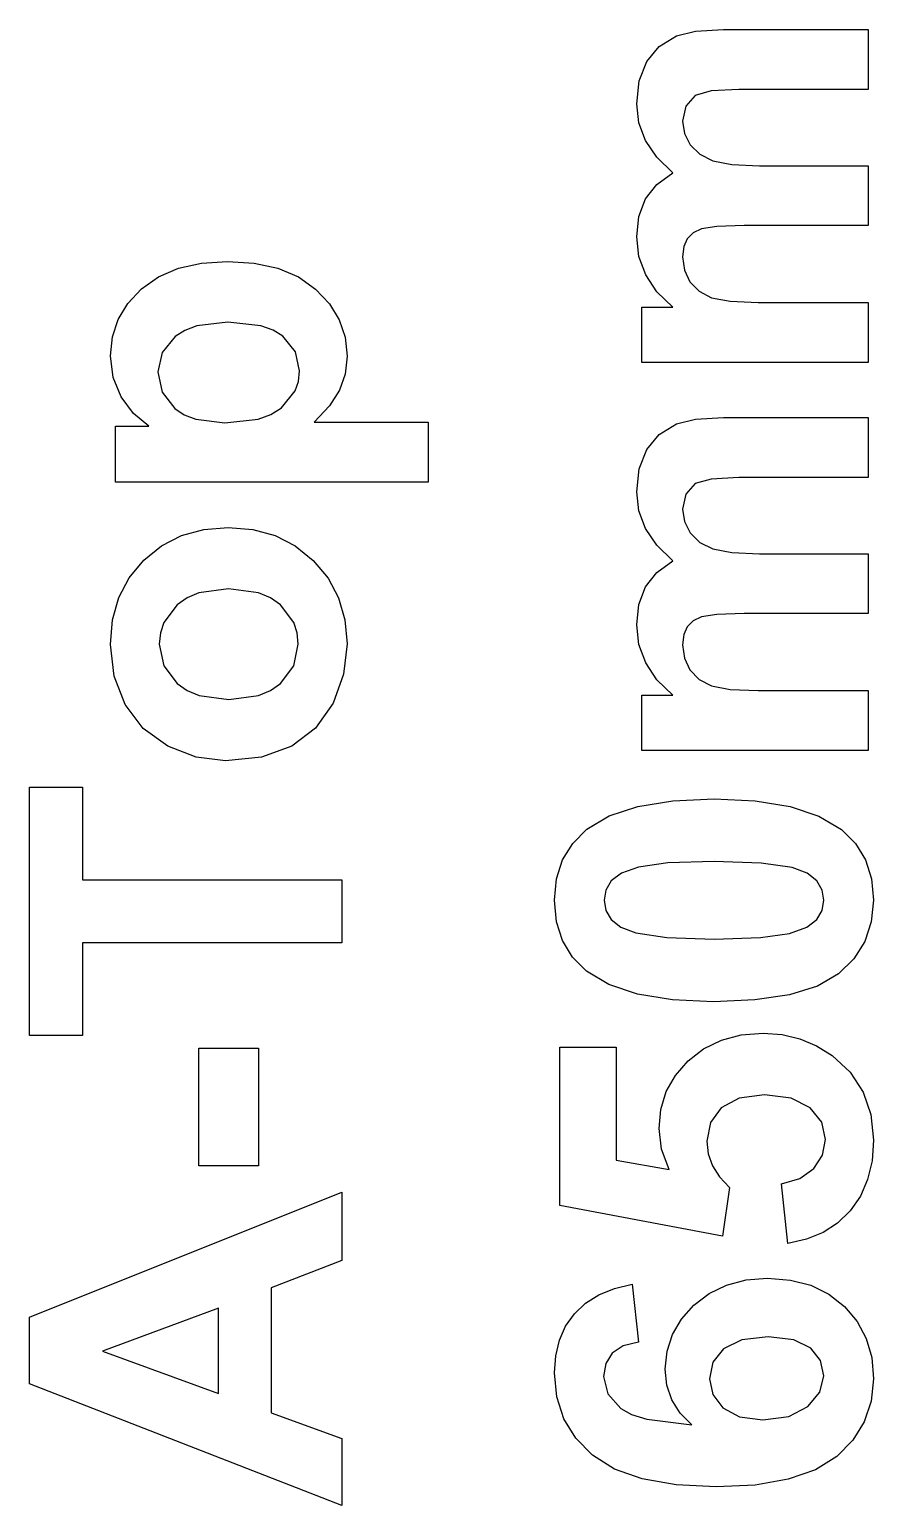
# Model space of a CAD drawing. Header units: metres. Extents: x 298 to 6408, y -126 to 1371.
# Drawn here: x 1557.2 to 1716.6, y 283.5 to 562.2 of the extents above; entities that cross this region are included whole.
import ezdxf

# ---------------------------------------------------------------- set-up
doc = ezdxf.new("R2010")
doc.units = ezdxf.units.M

msp = doc.modelspace()

# ---------------------------------------------------------------- linework, layer by layer
at = {"layer": 'A-Top 650mm  x +'}
for p, q in [((1676.16, 559.04), (1679.42, 561.06)), ((1679.42, 561.06), (1683, 561.94)), ((1683, 561.94), (1688.27, 562.23)), ((1688.27, 562.23), (1715.59, 562.23)), ((1715.59, 562.23), (1715.59, 550.92)), ((1673.8, 556.19), (1676.16, 559.04)), ((1672.37, 552.57), (1673.8, 556.19)), ((1671.89, 548.22), (1672.37, 552.57)), ((1682.96, 549.75), (1681.15, 547.76)), ((1685.93, 550.63), (1682.96, 549.75)), ((1691.17, 550.92), (1685.93, 550.63)), ((1715.59, 550.92), (1691.17, 550.92)), ((1672.31, 544.63), (1671.89, 548.22)), ((1681.15, 547.76), (1680.54, 544.92)), ((1673.58, 541.26), (1672.31, 544.63)), ((1680.54, 544.92), (1680.9, 542.62)), ((1675.7, 538.11), (1673.58, 541.26)), ((1680.9, 542.62), (1681.99, 540.46)), ((1678.69, 535.19), (1675.7, 538.11)), ((1681.99, 540.46), (1683.78, 538.66)), ((1683.78, 538.66), (1686.24, 537.44)), ((1675.7, 532.98), (1678.69, 535.19)), ((1686.24, 537.44), (1689.84, 536.75)), ((1689.84, 536.75), (1695.07, 536.51)), ((1695.07, 536.51), (1715.59, 536.51)), ((1715.59, 536.51), (1715.59, 525.21)), ((1673.58, 530.24), (1675.7, 532.98)), ((1672.31, 526.95), (1673.58, 530.24)), ((1671.89, 523.11), (1672.31, 526.95)), ((1684.12, 524.6), (1682.54, 523.83)), ((1687.04, 525.06), (1684.12, 524.6)), ((1692.17, 525.21), (1687.04, 525.06)), ((1715.59, 525.21), (1692.17, 525.21)), ((1672.31, 519.38), (1671.89, 523.11)), ((1680.76, 521.24), (1680.54, 519.29)), ((1681.43, 522.73), (1680.76, 521.24)), ((1682.54, 523.83), (1681.43, 522.73)), ((1589.7, 518.12), (1594.63, 518.45)), ((1594.63, 518.45), (1599.68, 518.12)), ((1673.59, 515.92), (1672.31, 519.38)), ((1680.54, 519.29), (1680.89, 516.81)), ((1581.57, 515.53), (1585.35, 517.15)), ((1585.35, 517.15), (1589.7, 518.12)), ((1599.68, 518.12), (1604.14, 517.14)), ((1604.14, 517.14), (1608, 515.5)), ((1675.72, 512.72), (1673.59, 515.92)), ((1680.89, 516.81), (1681.95, 514.58)), ((1575.82, 510.52), (1578.37, 513.25)), ((1578.37, 513.25), (1581.57, 515.53)), ((1608, 515.5), (1611.27, 513.21)), ((1611.27, 513.21), (1613.86, 510.46)), ((1681.95, 514.58), (1683.67, 512.79)), ((1573.99, 507.5), (1575.82, 510.52)), ((1613.86, 510.46), (1615.72, 507.43)), ((1678.69, 509.79), (1675.72, 512.72)), ((1683.67, 512.79), (1686.01, 511.58)), ((1686.01, 511.58), (1689.55, 510.91)), ((1689.55, 510.91), (1694.83, 510.68)), ((1694.83, 510.68), (1715.59, 510.68)), ((1715.59, 510.68), (1715.59, 499.37)), ((1572.9, 504.2), (1573.99, 507.5)), ((1615.72, 507.43), (1616.83, 504.12)), ((1672.86, 499.37), (1672.86, 509.79)), ((1672.86, 509.79), (1678.69, 509.79)), ((1586.57, 505.42), (1584.73, 504.24)), ((1588.85, 506.26), (1586.57, 505.42)), ((1594.71, 506.94), (1588.85, 506.26)), ((1600.9, 506.28), (1594.71, 506.94)), ((1603.24, 505.47), (1600.9, 506.28)), ((1605.07, 504.32), (1603.24, 505.47)), ((1572.53, 500.62), (1572.9, 504.2)), ((1584.73, 504.24), (1582.28, 501.22)), ((1607.44, 501.37), (1605.07, 504.32)), ((1616.83, 504.12), (1617.2, 500.54)), ((1573.04, 496.54), (1572.53, 500.62)), ((1582.28, 501.22), (1581.47, 497.56)), ((1608.23, 497.76), (1607.44, 501.37)), ((1617.2, 500.54), (1616.85, 497.16)), ((1715.59, 499.37), (1672.86, 499.37)), ((1574.55, 492.85), (1573.04, 496.54)), ((1581.47, 497.56), (1582.27, 493.77)), ((1608.01, 495.79), (1608.23, 497.76)), ((1616.85, 497.16), (1615.79, 494.12)), ((1582.27, 493.77), (1584.67, 490.68)), ((1604.79, 490.8), (1607.37, 493.97)), ((1607.37, 493.97), (1608.01, 495.79)), ((1615.79, 494.12), (1613.88, 491.17)), ((1576.86, 489.71), (1574.55, 492.85)), ((1584.67, 490.68), (1586.46, 489.48)), ((1602.83, 489.55), (1604.79, 490.8)), ((1613.88, 491.17), (1610.96, 488.06)), ((1579.78, 487.3), (1576.86, 489.71)), ((1586.46, 489.48), (1588.64, 488.63)), ((1588.64, 488.63), (1594.14, 487.94)), ((1594.14, 487.94), (1600.41, 488.66)), ((1600.41, 488.66), (1602.83, 489.55)), ((1610.96, 488.06), (1632.49, 488.06)), ((1632.49, 488.06), (1632.49, 476.76)), ((1676.16, 485.76), (1679.42, 487.78)), ((1679.42, 487.78), (1683, 488.66)), ((1683, 488.66), (1688.27, 488.95)), ((1688.27, 488.95), (1715.59, 488.95)), ((1715.59, 488.95), (1715.59, 477.64)), ((1573.5, 476.76), (1573.5, 487.3)), ((1573.5, 487.3), (1579.78, 487.3)), ((1673.8, 482.91), (1676.16, 485.76)), ((1672.37, 479.29), (1673.8, 482.91)), ((1632.49, 476.76), (1573.5, 476.76)), ((1671.89, 474.94), (1672.37, 479.29)), ((1685.93, 477.35), (1682.96, 476.47)), ((1691.17, 477.64), (1685.93, 477.35)), ((1715.59, 477.64), (1691.17, 477.64)), ((1672.31, 471.35), (1671.89, 474.94)), ((1681.15, 474.48), (1680.54, 471.65)), ((1682.96, 476.47), (1681.15, 474.48)), ((1673.58, 467.98), (1672.31, 471.35)), ((1680.54, 471.65), (1680.9, 469.34)), ((1680.9, 469.34), (1681.99, 467.18)), ((1582.19, 464.74), (1585.96, 466.68)), ((1585.96, 466.68), (1590.15, 467.84)), ((1590.15, 467.84), (1594.75, 468.22)), ((1594.75, 468.22), (1599.39, 467.83)), ((1599.39, 467.83), (1603.62, 466.66)), ((1603.62, 466.66), (1607.43, 464.7)), ((1675.7, 464.83), (1673.58, 467.98)), ((1681.99, 467.18), (1683.78, 465.38)), ((1578.83, 462.03), (1582.19, 464.74)), ((1607.43, 464.7), (1610.82, 461.97)), ((1678.69, 461.91), (1675.7, 464.83)), ((1683.78, 465.38), (1686.24, 464.16)), ((1686.24, 464.16), (1689.84, 463.47)), ((1689.84, 463.47), (1695.07, 463.23)), ((1695.07, 463.23), (1715.59, 463.23)), ((1715.59, 463.23), (1715.59, 451.93)), ((1576.08, 458.71), (1578.83, 462.03)), ((1610.82, 461.97), (1613.61, 458.64)), ((1675.7, 459.7), (1678.69, 461.91)), ((1574.11, 454.95), (1576.08, 458.71)), ((1613.61, 458.64), (1615.61, 454.9)), ((1673.58, 456.96), (1675.7, 459.7)), ((1572.93, 450.76), (1574.11, 454.95)), ((1587, 454.91), (1585.13, 453.6)), ((1589.23, 455.85), (1587, 454.91)), ((1594.79, 456.59), (1589.23, 455.85)), ((1600.46, 455.85), (1594.79, 456.59)), ((1602.72, 454.91), (1600.46, 455.85)), ((1604.61, 453.6), (1602.72, 454.91)), ((1615.61, 454.9), (1616.8, 450.76)), ((1672.31, 453.67), (1673.58, 456.96)), ((1585.13, 453.6), (1582.59, 450.24)), ((1607.14, 450.24), (1604.61, 453.6)), ((1671.89, 449.83), (1672.31, 453.67)), ((1687.04, 451.78), (1684.12, 451.32)), ((1692.17, 451.93), (1687.04, 451.78)), ((1715.59, 451.93), (1692.17, 451.93)), ((1572.53, 446.13), (1572.93, 450.76)), ((1582.59, 450.24), (1581.96, 448.3)), ((1607.78, 448.3), (1607.14, 450.24)), ((1616.8, 450.76), (1617.2, 446.21)), ((1672.31, 446.1), (1671.89, 449.83)), ((1681.43, 449.45), (1680.76, 447.96)), ((1682.54, 450.55), (1681.43, 449.45)), ((1684.12, 451.32), (1682.54, 450.55)), ((1573.23, 440.15), (1572.53, 446.13)), ((1581.96, 448.3), (1581.75, 446.17)), ((1581.75, 446.17), (1582.59, 442.1)), ((1607.14, 442.1), (1607.99, 446.17)), ((1607.99, 446.17), (1607.78, 448.3)), ((1617.2, 446.21), (1616.54, 440.47)), ((1673.59, 442.64), (1672.31, 446.1)), ((1680.76, 447.96), (1680.54, 446.01)), ((1680.54, 446.01), (1680.89, 443.53)), ((1680.89, 443.53), (1681.95, 441.3)), ((1582.59, 442.1), (1585.13, 438.73)), ((1604.61, 438.73), (1607.14, 442.1)), ((1616.54, 440.47), (1614.55, 435.01)), ((1675.72, 439.44), (1673.59, 442.64)), ((1681.95, 441.3), (1683.67, 439.51)), ((1575.31, 434.76), (1573.23, 440.15)), ((1585.13, 438.73), (1587.01, 437.41)), ((1602.73, 437.41), (1604.61, 438.73)), ((1678.69, 436.51), (1675.72, 439.44)), ((1683.67, 439.51), (1686.01, 438.31)), ((1686.01, 438.31), (1689.55, 437.63)), ((1689.55, 437.63), (1694.83, 437.4)), ((1587.01, 437.41), (1589.25, 436.46)), ((1589.25, 436.46), (1594.87, 435.71)), ((1594.87, 435.71), (1600.48, 436.46)), ((1600.48, 436.46), (1602.73, 437.41)), ((1614.55, 435.01), (1611.27, 430.31)), ((1672.86, 426.09), (1672.86, 436.51)), ((1672.86, 436.51), (1678.69, 436.51)), ((1694.83, 437.4), (1715.59, 437.4)), ((1715.59, 437.4), (1715.59, 426.09)), ((1578.71, 430.25), (1575.31, 434.76)), ((1583.36, 426.9), (1578.71, 430.25)), ((1611.27, 430.31), (1606.76, 426.9)), ((1588.72, 424.81), (1583.36, 426.9)), ((1606.76, 426.9), (1601.07, 424.81)), ((1594.26, 424.12), (1588.72, 424.81)), ((1601.07, 424.81), (1594.26, 424.12)), ((1715.59, 426.09), (1672.86, 426.09)), ((1557.24, 372.25), (1557.24, 419.13)), ((1557.24, 419.13), (1567.22, 419.13)), ((1567.22, 419.13), (1567.22, 401.67)), ((1666.69, 413.72), (1672.1, 415.52)), ((1672.1, 415.52), (1678.7, 416.6)), ((1678.7, 416.6), (1686.5, 416.96)), ((1686.5, 416.96), (1694.28, 416.59)), ((1694.28, 416.59), (1700.88, 415.51)), ((1700.88, 415.51), (1706.31, 413.7)), ((1662.47, 411.2), (1666.69, 413.72)), ((1706.31, 413.7), (1710.56, 411.16)), ((1659.8, 408.55), (1662.47, 411.2)), ((1710.56, 411.16), (1713.2, 408.53)), ((1657.89, 405.44), (1659.8, 408.55)), ((1713.2, 408.53), (1715.09, 405.43)), ((1656.74, 401.85), (1657.89, 405.44)), ((1677.74, 404.86), (1672.23, 404.08)), ((1686.5, 405.13), (1677.74, 404.86)), ((1695.37, 404.83), (1686.5, 405.13)), ((1701.23, 403.96), (1695.37, 404.83)), ((1715.09, 405.43), (1716.22, 401.85)), ((1567.22, 401.67), (1616.24, 401.67)), ((1616.24, 401.67), (1616.24, 389.75)), ((1656.36, 397.8), (1656.74, 401.85)), ((1667.04, 401.44), (1666.06, 399.74)), ((1668.99, 402.9), (1667.04, 401.44)), ((1672.23, 404.08), (1668.99, 402.9)), ((1704.09, 402.89), (1701.23, 403.96)), ((1705.91, 401.46), (1704.09, 402.89)), ((1706.89, 399.74), (1705.91, 401.46)), ((1716.22, 401.85), (1716.6, 397.8)), ((1666.06, 399.74), (1665.73, 397.8)), ((1707.22, 397.8), (1706.89, 399.74)), ((1656.73, 393.75), (1656.36, 397.8)), ((1665.73, 397.8), (1666.06, 395.86)), ((1666.06, 395.86), (1667.04, 394.14)), ((1705.93, 394.16), (1706.9, 395.87)), ((1706.9, 395.87), (1707.22, 397.8)), ((1716.6, 397.8), (1716.18, 393.7)), ((1657.87, 390.18), (1656.73, 393.75)), ((1667.04, 394.14), (1668.87, 392.71)), ((1704, 392.71), (1705.93, 394.16)), ((1716.18, 393.7), (1714.94, 390.03)), ((1668.87, 392.71), (1671.73, 391.65)), ((1671.73, 391.65), (1677.61, 390.77)), ((1677.61, 390.77), (1686.5, 390.48)), ((1686.5, 390.48), (1695.26, 390.74)), ((1695.26, 390.74), (1700.76, 391.52)), ((1700.76, 391.52), (1704, 392.71)), ((1616.24, 389.75), (1567.22, 389.75)), ((1567.22, 389.75), (1567.22, 372.25)), ((1659.75, 387.07), (1657.87, 390.18)), ((1714.94, 390.03), (1712.87, 386.76)), ((1662.39, 384.44), (1659.75, 387.07)), ((1712.87, 386.76), (1709.98, 383.92)), ((1666.64, 381.91), (1662.39, 384.44)), ((1672.05, 380.1), (1666.64, 381.91)), ((1709.98, 383.92), (1706.02, 381.61)), ((1678.63, 379.01), (1672.05, 380.1)), ((1700.77, 379.97), (1694.22, 378.98)), ((1706.02, 381.61), (1700.77, 379.97)), ((1686.38, 378.65), (1678.63, 379.01)), ((1694.22, 378.98), (1686.38, 378.65)), ((1567.22, 372.25), (1557.24, 372.25)), ((1684.53, 369.75), (1687.88, 371.38)), ((1687.88, 371.38), (1691.63, 372.36)), ((1691.63, 372.36), (1695.79, 372.69)), ((1695.79, 372.69), (1699.34, 372.43)), ((1699.34, 372.43), (1702.68, 371.64)), ((1702.68, 371.64), (1705.84, 370.31)), ((1589.19, 347.66), (1589.19, 369.87)), ((1589.19, 369.87), (1600.5, 369.87)), ((1600.5, 369.87), (1600.5, 347.66)), ((1657.4, 340.18), (1657.4, 370.08)), ((1657.4, 370.08), (1667.99, 370.08)), ((1667.99, 370.08), (1667.99, 348.75)), ((1681.59, 367.46), (1684.53, 369.75)), ((1705.84, 370.31), (1708.79, 368.47)), ((1708.79, 368.47), (1712.21, 365.31)), ((1679.19, 364.7), (1681.59, 367.46)), ((1712.21, 365.31), (1714.65, 361.59)), ((1677.48, 361.66), (1679.19, 364.7)), ((1676.46, 358.32), (1677.48, 361.66)), ((1691.24, 360.45), (1687.85, 358.63)), ((1695.99, 361.06), (1691.24, 360.45)), ((1701.06, 360.45), (1695.99, 361.06)), ((1704.67, 358.61), (1701.06, 360.45)), ((1714.65, 361.59), (1716.11, 357.32)), ((1676.12, 354.7), (1676.46, 358.32)), ((1687.85, 358.63), (1685.81, 355.83)), ((1706.82, 355.88), (1704.67, 358.61)), ((1716.11, 357.32), (1716.6, 352.49)), ((1676.59, 350.8), (1676.12, 354.7)), ((1685.81, 355.83), (1685.13, 352.29)), ((1707.54, 352.61), (1706.82, 355.88)), ((1685.13, 352.29), (1685.4, 349.92)), ((1706.99, 349.69), (1707.54, 352.61)), ((1716.6, 352.49), (1716.32, 348.59)), ((1667.99, 348.75), (1678.01, 346.98)), ((1678.01, 346.98), (1676.59, 350.8)), ((1685.4, 349.92), (1686.21, 347.67)), ((1705.31, 347.14), (1706.99, 349.69)), ((1716.32, 348.59), (1715.5, 345.08)), ((1600.5, 347.66), (1589.19, 347.66)), ((1686.21, 347.67), (1687.55, 345.55)), ((1702.68, 345.24), (1705.31, 347.14)), ((1687.55, 345.55), (1689.44, 343.56)), ((1689.44, 343.56), (1688.11, 334.38)), ((1699.25, 344.28), (1702.68, 345.24)), ((1700.42, 333.01), (1699.25, 344.28)), ((1715.5, 345.08), (1714.13, 341.93)), ((1557.24, 319.09), (1616.24, 342.71)), ((1616.24, 342.71), (1616.24, 329.75)), ((1688.11, 334.38), (1657.4, 340.18)), ((1714.13, 341.93), (1712.21, 339.17)), ((1712.21, 339.17), (1709.83, 336.85)), ((1707.07, 335.06), (1703.93, 333.78)), ((1709.83, 336.85), (1707.07, 335.06)), ((1703.93, 333.78), (1700.42, 333.01)), ((1616.24, 329.75), (1602.84, 324.6)), ((1688.85, 325.15), (1692.53, 326.1)), ((1692.53, 326.1), (1696.6, 326.41)), ((1696.6, 326.41), (1700.9, 326.08)), ((1602.84, 324.6), (1602.84, 301.02)), ((1662.21, 321.72), (1664.73, 323.32)), ((1664.73, 323.32), (1667.68, 324.52)), ((1667.68, 324.52), (1671.04, 325.33)), ((1671.04, 325.33), (1672.25, 314.38)), ((1682.67, 321.36), (1685.57, 323.57)), ((1685.57, 323.57), (1688.85, 325.15)), ((1700.9, 326.08), (1704.76, 325.09)), ((1704.76, 325.09), (1708.17, 323.43)), ((1708.17, 323.43), (1711.13, 321.1)), ((1592.9, 320.78), (1571, 312.65)), ((1592.9, 304.68), (1592.9, 320.78)), ((1660.12, 319.71), (1662.21, 321.72)), ((1680.32, 318.71), (1682.67, 321.36)), ((1711.13, 321.1), (1713.52, 318.26)), ((1557.24, 306.49), (1557.24, 319.09)), ((1658.47, 317.37), (1660.12, 319.71)), ((1678.63, 315.81), (1680.32, 318.71)), ((1713.52, 318.26), (1715.23, 315.04)), ((1657.3, 314.73), (1658.47, 317.37)), ((1677.62, 312.64), (1678.63, 315.81)), ((1696.72, 315.35), (1691.73, 314.78)), ((1701.53, 314.82), (1696.72, 315.35)), ((1715.23, 315.04), (1716.26, 311.44)), ((1571, 312.65), (1592.9, 304.68)), ((1656.59, 311.8), (1657.3, 314.73)), ((1667.26, 312.29), (1666.05, 310.35)), ((1669.31, 313.66), (1667.26, 312.29)), ((1672.25, 314.38), (1669.31, 313.66)), ((1677.28, 309.23), (1677.62, 312.64)), ((1688.29, 313.09), (1686.28, 310.56)), ((1691.73, 314.78), (1688.29, 313.09)), ((1704.77, 313.25), (1701.53, 314.82)), ((1706.61, 310.9), (1704.77, 313.25)), ((1656.36, 308.59), (1656.59, 311.8)), ((1666.05, 310.35), (1665.65, 307.9)), ((1686.28, 310.56), (1685.61, 307.46)), ((1707.22, 308.02), (1706.61, 310.9)), ((1716.26, 311.44), (1716.6, 307.46)), ((1656.8, 304.02), (1656.36, 308.59)), ((1665.65, 307.9), (1666.46, 304.6)), ((1677.59, 306.22), (1677.28, 309.23)), ((1685.61, 307.46), (1686.25, 304.45)), ((1706.47, 304.94), (1707.22, 308.02)), ((1716.6, 307.46), (1716.16, 303.19)), ((1616.24, 283.52), (1557.24, 306.49)), ((1658.15, 299.9), (1656.8, 304.02)), ((1666.46, 304.6), (1668.87, 301.85)), ((1678.53, 303.47), (1677.59, 306.22)), ((1686.25, 304.45), (1688.17, 301.95)), ((1704.22, 302.23), (1706.47, 304.94)), ((1602.84, 301.02), (1616.24, 296.15)), ((1668.87, 301.85), (1670.92, 300.72)), ((1680.09, 300.97), (1678.53, 303.47)), ((1688.17, 301.95), (1691.33, 300.26)), ((1700.6, 300.33), (1704.22, 302.23)), ((1716.16, 303.19), (1714.86, 299.32)), ((1660.39, 296.24), (1658.15, 299.9)), ((1670.92, 300.72), (1673.83, 299.83)), ((1673.83, 299.83), (1682.27, 298.73)), ((1682.27, 298.73), (1680.09, 300.97)), ((1691.33, 300.26), (1695.71, 299.69)), ((1695.71, 299.69), (1700.6, 300.33)), ((1714.86, 299.32), (1712.69, 295.85)), ((1616.24, 296.15), (1616.24, 283.52)), ((1663.52, 293.01), (1660.39, 296.24)), ((1712.69, 295.85), (1709.66, 292.77)), ((1667.67, 290.39), (1663.52, 293.01)), ((1709.66, 292.77), (1705.63, 290.25)), ((1672.95, 288.52), (1667.67, 290.39)), ((1705.63, 290.25), (1700.5, 288.46)), ((1679.36, 287.39), (1672.95, 288.52)), ((1686.9, 287.02), (1679.36, 287.39)), ((1694.25, 287.38), (1686.9, 287.02)), ((1700.5, 288.46), (1694.25, 287.38))]:
    msp.add_line(p, q, dxfattribs=at)

doc.saveas('drawing.dxf')
